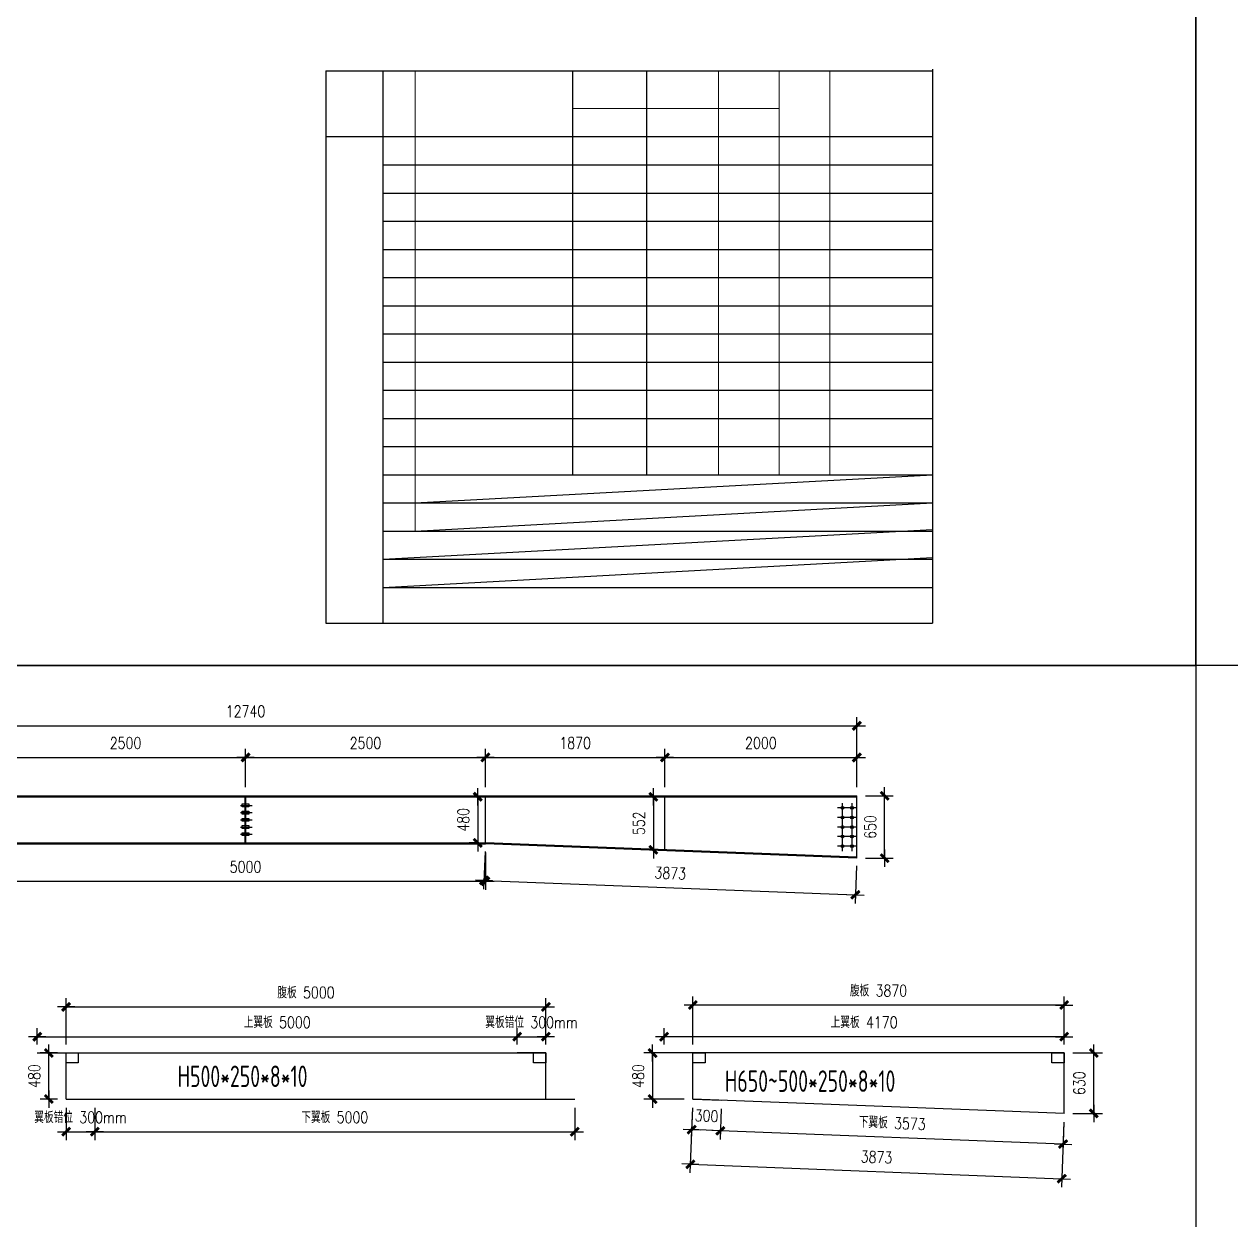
# Model space of a CAD drawing. Header units: millimetres. Extents: x 2287919 to 2522484, y -1845182 to -1736911.
# Drawn here: x 2492453 to 2505028, y -1818689 to -1806227 of the extents above; entities that cross this region are included whole.
import ezdxf

# ---------------------------------------------------------------- set-up
doc = ezdxf.new("R2010")
doc.units = ezdxf.units.MM
doc.header["$LTSCALE"] = 1000
doc.header["$PDMODE"] = 34
doc.layers.add('钢架', color=7, linetype='Continuous', lineweight=25)
doc.styles.add('DIM_FONT', font='simplex.shx', dxfattribs={"width": 0.8, "bigfont": 'hztxt.shx'})
doc.styles.add('TSSD_Label', font='Tssdeng.shx', dxfattribs={"width": 0.7, "bigfont": 'hztxt.shx'})
doc.dimstyles.new('WGH(1)', dxfattribs={"dimscale": 1.2, "dimtxt": 100, "dimasz": 0.5, "dimexe": 75, "dimexo": 75, "dimgap": 75, "dimtad": 1, "dimdec": 0, "dimzin": 0, "dimdsep": 46, "dimtxsty": 'DIM_FONT', "dimblk1": '_DIMX', "dimblk2": '_DIMX', "dimsah": 1, "dimcen": 0.09, "dimclrd": 3, "dimclre": 3, "dimclrt": 7, "dimadec": 0, "dimazin": 0, "dimtfac": 1, "dimtdec": 0, "dimtix": 1, "dimtmove": 2, "dimatfit": 3, "dimldrblk": '_DIMX', "dimfxl": 1, "dimtolj": 1, "dimtzin": 0, "dimarcsym": 0})

# ---------------------------------------------------------------- blocks, each defined once
blk = doc.blocks.new('_DIMX')
blk.add_line((-150, 0), (150, 0))
at = {"const_width": 50}
blk.add_lwpolyline([(-70, -70), (70, 70)], dxfattribs=at)
blk = doc.blocks.new('*D1273')
at = {"color": 3, "lineweight": -2}
for p, q in [((2492260, -1814180), (2492260, -1813780)), ((2492260.6, -1813870), (2494759.4, -1813870)), ((2494760, -1814180), (2494760, -1813780))]:
    blk.add_line(p, q, dxfattribs=at)
at = {"layer": 'Defpoints', "color": 0}
for p in [(2494760, -1813870), (2492260, -1814270), (2494760, -1814270)]:
    blk.add_point(p, dxfattribs=at)
at = {"color": 3, "lineweight": -2, "xscale": 0.6, "yscale": 0.6, "zscale": 0.6, "rotation": 180}
blk.add_blockref('_DIMX', (2492260, -1813870), dxfattribs=at)
at = {"color": 3, "lineweight": -2, "xscale": 0.6, "yscale": 0.6, "zscale": 0.6}
blk.add_blockref('_DIMX', (2494760, -1813870), dxfattribs=at)
at = {"color": 7, "insert": (2493510, -1813720), "char_height": 120, "attachment_point": 5, "style": 'DIM_FONT'}
blk.add_mtext('\\A1;2500', dxfattribs=at)
blk = doc.blocks.new('*D1274')
at = {"color": 3, "lineweight": -2}
for p, q in [((2494760, -1814180), (2494760, -1813780)), ((2494760.6, -1813870), (2497259.4, -1813870)), ((2497260, -1814180), (2497260, -1813780))]:
    blk.add_line(p, q, dxfattribs=at)
at = {"layer": 'Defpoints', "color": 0}
for p in [(2497260, -1813870), (2494760, -1814270), (2497260, -1814270)]:
    blk.add_point(p, dxfattribs=at)
at = {"color": 3, "lineweight": -2, "xscale": 0.6, "yscale": 0.6, "zscale": 0.6, "rotation": 180}
blk.add_blockref('_DIMX', (2494760, -1813870), dxfattribs=at)
at = {"color": 3, "lineweight": -2, "xscale": 0.6, "yscale": 0.6, "zscale": 0.6}
blk.add_blockref('_DIMX', (2497260, -1813870), dxfattribs=at)
at = {"color": 7, "insert": (2496010, -1813720), "char_height": 120, "attachment_point": 5, "style": 'DIM_FONT'}
blk.add_mtext('\\A1;2500', dxfattribs=at)
blk = doc.blocks.new('*D1275')
at = {"color": 3, "lineweight": -2}
for p, q in [((2497260, -1814180), (2497260, -1813780)), ((2497260.6, -1813870), (2499129.4, -1813870)), ((2499130, -1814180), (2499130, -1813780))]:
    blk.add_line(p, q, dxfattribs=at)
at = {"layer": 'Defpoints', "color": 0}
for p in [(2499130, -1813870), (2497260, -1814270), (2499130, -1814270)]:
    blk.add_point(p, dxfattribs=at)
at = {"color": 3, "lineweight": -2, "xscale": 0.6, "yscale": 0.6, "zscale": 0.6, "rotation": 180}
blk.add_blockref('_DIMX', (2497260, -1813870), dxfattribs=at)
at = {"color": 3, "lineweight": -2, "xscale": 0.6, "yscale": 0.6, "zscale": 0.6}
blk.add_blockref('_DIMX', (2499130, -1813870), dxfattribs=at)
at = {"color": 7, "insert": (2498195, -1813720), "char_height": 120, "attachment_point": 5, "style": 'DIM_FONT'}
blk.add_mtext('\\A1;1870', dxfattribs=at)
blk = doc.blocks.new('*D1276')
at = {"color": 3, "lineweight": -2}
for p, q in [((2499130, -1814180), (2499130, -1813780)), ((2499130.6, -1813870), (2501129.4, -1813870)), ((2501130, -1814180), (2501130, -1813780))]:
    blk.add_line(p, q, dxfattribs=at)
at = {"layer": 'Defpoints', "color": 0}
for p in [(2501130, -1813870), (2499130, -1814270), (2501130, -1814270)]:
    blk.add_point(p, dxfattribs=at)
at = {"color": 3, "lineweight": -2, "xscale": 0.6, "yscale": 0.6, "zscale": 0.6, "rotation": 180}
blk.add_blockref('_DIMX', (2499130, -1813870), dxfattribs=at)
at = {"color": 3, "lineweight": -2, "xscale": 0.6, "yscale": 0.6, "zscale": 0.6}
blk.add_blockref('_DIMX', (2501130, -1813870), dxfattribs=at)
at = {"color": 7, "insert": (2500130, -1813720), "char_height": 120, "attachment_point": 5, "style": 'DIM_FONT'}
blk.add_mtext('\\A1;2000', dxfattribs=at)
blk = doc.blocks.new('*D1277')
at = {"color": 3, "lineweight": -2}
for p, q in [((2488390, -1814180), (2488390, -1813450)), ((2501130, -1814180), (2501130, -1813450)), ((2488390.6, -1813540), (2501129.4, -1813540))]:
    blk.add_line(p, q, dxfattribs=at)
at = {"layer": 'Defpoints', "color": 0}
for p in [(2501130, -1813540), (2488390, -1814270), (2501130, -1814270)]:
    blk.add_point(p, dxfattribs=at)
at = {"color": 3, "lineweight": -2, "xscale": 0.6, "yscale": 0.6, "zscale": 0.6, "rotation": 180}
blk.add_blockref('_DIMX', (2488390, -1813540), dxfattribs=at)
at = {"color": 3, "lineweight": -2, "xscale": 0.6, "yscale": 0.6, "zscale": 0.6}
blk.add_blockref('_DIMX', (2501130, -1813540), dxfattribs=at)
at = {"color": 7, "insert": (2494760, -1813390), "char_height": 120, "attachment_point": 5, "style": 'DIM_FONT'}
blk.add_mtext('\\A1;12740', dxfattribs=at)
blk = doc.blocks.new('*D1279')
at = {"color": 3, "lineweight": -2}
for p, q in [((2501220, -1814270), (2501510, -1814270)), ((2501420, -1814919.4), (2501420, -1814270.6)), ((2501220, -1814920), (2501510, -1814920))]:
    blk.add_line(p, q, dxfattribs=at)
at = {"layer": 'Defpoints', "color": 0}
for p in [(2501130, -1814270), (2501420, -1814270), (2501130, -1814920)]:
    blk.add_point(p, dxfattribs=at)
at = {"color": 3, "lineweight": -2, "xscale": 0.6, "yscale": 0.6, "zscale": 0.6}
for p, rotation in [((2501420, -1814270), 90), ((2501420, -1814920), 270)]:
    blk.add_blockref('_DIMX', p, dxfattribs=dict(at, rotation=rotation))
at = {"color": 7, "insert": (2501270, -1814595), "char_height": 120, "attachment_point": 5, "rotation": 90, "style": 'DIM_FONT'}
blk.add_mtext('\\A1;650', dxfattribs=at)
blk = doc.blocks.new('*D1281')
at = {"color": 3, "lineweight": -2}
for p, q in [((2492260, -1814860), (2492260, -1815250)), ((2497260, -1814860), (2497260, -1815250)), ((2492260.6, -1815160), (2497259.4, -1815160))]:
    blk.add_line(p, q, dxfattribs=at)
at = {"layer": 'Defpoints', "color": 0}
for p in [(2492260, -1814770), (2497260, -1814770), (2497260, -1815160)]:
    blk.add_point(p, dxfattribs=at)
at = {"color": 3, "lineweight": -2, "xscale": 0.6, "yscale": 0.6, "zscale": 0.6, "rotation": 180}
blk.add_blockref('_DIMX', (2492260, -1815160), dxfattribs=at)
at = {"color": 3, "lineweight": -2, "xscale": 0.6, "yscale": 0.6, "zscale": 0.6}
blk.add_blockref('_DIMX', (2497260, -1815160), dxfattribs=at)
at = {"color": 7, "insert": (2494760, -1815010), "char_height": 120, "attachment_point": 5, "style": 'DIM_FONT'}
blk.add_mtext('\\A1;5000', dxfattribs=at)
blk = doc.blocks.new('*D1282')
at = {"color": 3, "lineweight": -2}
for p, q in [((2497257, -1814850), (2497241, -1815241)), ((2501127, -1815000), (2501111, -1815391)), ((2497245, -1815151), (2501114, -1815301))]:
    blk.add_line(p, q, dxfattribs=at)
at = {"layer": 'Defpoints', "color": 0}
for p in [(2497260, -1814760), (2501130, -1814910), (2501115, -1815301)]:
    blk.add_point(p, dxfattribs=at)
at = {"color": 3, "lineweight": -2, "xscale": 0.6, "yscale": 0.6, "zscale": 0.6}
for p, rotation in [((2497245, -1815151), 177.7803444468087), ((2501115, -1815301), 357.7803444468087)]:
    blk.add_blockref('_DIMX', p, dxfattribs=dict(at, rotation=rotation))
at = {"color": 7, "insert": (2499186, -1815076), "char_height": 120, "attachment_point": 5, "rotation": 357.7803, "style": 'DIM_FONT'}
blk.add_mtext('\\A1;3873', dxfattribs=at)
blk = doc.blocks.new('*D1285')
at = {"color": 3, "lineweight": -2}
for p, q in [((2497170, -1814280), (2497090, -1814280)), ((2497180, -1814280.6), (2497180, -1814759.4)), ((2497170, -1814760), (2497090, -1814760))]:
    blk.add_line(p, q, dxfattribs=at)
at = {"layer": 'Defpoints', "color": 0}
for p in [(2497260, -1814280), (2497180, -1814760), (2497260, -1814760)]:
    blk.add_point(p, dxfattribs=at)
at = {"color": 3, "lineweight": -2, "xscale": 0.6, "yscale": 0.6, "zscale": 0.6}
for p, rotation in [((2497180, -1814280), 90), ((2497180, -1814760), 270)]:
    blk.add_blockref('_DIMX', p, dxfattribs=dict(at, rotation=rotation))
at = {"color": 7, "insert": (2497030, -1814520), "char_height": 120, "attachment_point": 5, "rotation": 90, "style": 'DIM_FONT'}
blk.add_mtext('\\A1;480', dxfattribs=at)
blk = doc.blocks.new('*D1286')
at = {"color": 3, "lineweight": -2}
for p, q in [((2499040, -1814280), (2498920, -1814280)), ((2499010, -1814281), (2499010, -1814832)), ((2499040, -1814832), (2498920, -1814832))]:
    blk.add_line(p, q, dxfattribs=at)
at = {"layer": 'Defpoints', "color": 0}
for p in [(2499130, -1814280), (2499010, -1814832), (2499130, -1814832)]:
    blk.add_point(p, dxfattribs=at)
at = {"color": 3, "lineweight": -2, "xscale": 0.6, "yscale": 0.6, "zscale": 0.6}
for p, rotation in [((2499010, -1814280), 90), ((2499010, -1814832), 270)]:
    blk.add_blockref('_DIMX', p, dxfattribs=dict(at, rotation=rotation))
at = {"color": 7, "insert": (2498860, -1814556), "char_height": 120, "attachment_point": 5, "rotation": 90, "style": 'DIM_FONT'}
blk.add_mtext('\\A1;552', dxfattribs=at)
blk = doc.blocks.new('*D1294')
at = {"color": 3, "lineweight": -2}
for p, q in [((2503381, -1816950), (2503689, -1816950)), ((2503599, -1817579), (2503599, -1816951)), ((2503381, -1817580), (2503689, -1817580))]:
    blk.add_line(p, q, dxfattribs=at)
at = {"layer": 'Defpoints', "color": 0}
for p in [(2503291, -1816950), (2503599, -1816950), (2503291, -1817580)]:
    blk.add_point(p, dxfattribs=at)
at = {"color": 3, "lineweight": -2, "xscale": 0.6, "yscale": 0.6, "zscale": 0.6}
for p, rotation in [((2503599, -1816950), 90), ((2503599, -1817580), 270)]:
    blk.add_blockref('_DIMX', p, dxfattribs=dict(at, rotation=rotation))
at = {"color": 7, "insert": (2503449, -1817265), "char_height": 120, "attachment_point": 5, "rotation": 90, "style": 'DIM_FONT'}
blk.add_mtext('\\A1;630', dxfattribs=at)
blk = doc.blocks.new('*D1295')
at = {"color": 3, "lineweight": -2}
for p, q in [((2499420.94874, -1816860), (2499420.94874, -1816360)), ((2503290.94874, -1816860), (2503290.94874, -1816360)), ((2503290.34874, -1816450), (2499421.54874, -1816450))]:
    blk.add_line(p, q, dxfattribs=at)
at = {"layer": 'Defpoints', "color": 0}
for p in [(2499420.94874, -1816450), (2499420.94874, -1816950), (2503290.94874, -1816950)]:
    blk.add_point(p, dxfattribs=at)
at = {"color": 3, "lineweight": -2, "xscale": 0.6, "yscale": 0.6, "zscale": 0.6}
for p, rotation in [((2499420.94874, -1816450), 179.9999999999897), ((2503290.94874, -1816450), 359.9999999999897)]:
    blk.add_blockref('_DIMX', p, dxfattribs=dict(at, rotation=rotation))
at = {"color": 7, "insert": (2501355.94874, -1816300), "char_height": 120, "attachment_point": 5, "style": 'DIM_FONT'}
blk.add_mtext('\\A1;腹板 3870', dxfattribs=at)
blk = doc.blocks.new('*D1296')
at = {"color": 3, "lineweight": -2}
for p, q in [((2499417, -1817520), (2499391, -1818200)), ((2503287, -1817670), (2503261, -1818350)), ((2499395, -1818110), (2503264, -1818260))]:
    blk.add_line(p, q, dxfattribs=at)
at = {"layer": 'Defpoints', "color": 0}
for p in [(2499421, -1817430), (2503291, -1817580), (2503265, -1818260)]:
    blk.add_point(p, dxfattribs=at)
at = {"color": 3, "lineweight": -2, "xscale": 0.6, "yscale": 0.6, "zscale": 0.6}
for p, rotation in [((2499395, -1818110), 177.7804577829649), ((2503265, -1818260), 357.7804577829649)]:
    blk.add_blockref('_DIMX', p, dxfattribs=dict(at, rotation=rotation))
at = {"color": 7, "insert": (2501335, -1818035), "char_height": 120, "attachment_point": 5, "rotation": 357.7805, "style": 'DIM_FONT'}
blk.add_mtext('\\A1;3873', dxfattribs=at)
blk = doc.blocks.new('*D1293')
at = {"color": 3, "lineweight": -2}
for p, q in [((2499120.94874, -1816860), (2499120.94874, -1816690)), ((2503290.34874, -1816780), (2499121.54874, -1816780)), ((2503290.94874, -1816860), (2503290.94874, -1816690))]:
    blk.add_line(p, q, dxfattribs=at)
at = {"layer": 'Defpoints', "color": 0}
for p in [(2499120.94874, -1816780), (2499120.94874, -1816950), (2503290.94874, -1816950)]:
    blk.add_point(p, dxfattribs=at)
at = {"color": 3, "lineweight": -2, "xscale": 0.6, "yscale": 0.6, "zscale": 0.6, "rotation": 180}
blk.add_blockref('_DIMX', (2499120.94874, -1816780), dxfattribs=at)
at = {"color": 3, "lineweight": -2, "xscale": 0.6, "yscale": 0.6, "zscale": 0.6}
blk.add_blockref('_DIMX', (2503290.94874, -1816780), dxfattribs=at)
at = {"color": 7, "insert": (2501205.94874, -1816630), "char_height": 120, "attachment_point": 5, "style": 'DIM_FONT'}
blk.add_mtext('\\A1;上翼板 4170', dxfattribs=at)
blk = doc.blocks.new('*D1297')
at = {"color": 3, "lineweight": -2}
for p, q in [((2499331, -1816950), (2498912, -1816950)), ((2499002, -1816951), (2499002, -1817429)), ((2499331, -1817430), (2498912, -1817430))]:
    blk.add_line(p, q, dxfattribs=at)
at = {"layer": 'Defpoints', "color": 0}
for p in [(2499421, -1816950), (2499002, -1817430), (2499421, -1817430)]:
    blk.add_point(p, dxfattribs=at)
at = {"color": 3, "lineweight": -2, "xscale": 0.6, "yscale": 0.6, "zscale": 0.6}
for p, rotation in [((2499002, -1816950), 90), ((2499002, -1817430), 270)]:
    blk.add_blockref('_DIMX', p, dxfattribs=dict(at, rotation=rotation))
at = {"color": 7, "insert": (2498852, -1817190), "char_height": 120, "attachment_point": 5, "rotation": 90, "style": 'DIM_FONT'}
blk.add_mtext('\\A1;480', dxfattribs=at)
blk = doc.blocks.new('*D1298')
at = {"color": 3, "lineweight": -2}
for p, q in [((2499717, -1817532), (2499705, -1817851)), ((2503278, -1817899), (2499709, -1817761)), ((2503287, -1817670), (2503275, -1817989))]:
    blk.add_line(p, q, dxfattribs=at)
at = {"layer": 'Defpoints', "color": 0}
for p in [(2499721, -1817442), (2503291, -1817580), (2499708, -1817761)]:
    blk.add_point(p, dxfattribs=at)
at = {"color": 3, "lineweight": -2, "xscale": 0.6, "yscale": 0.6, "zscale": 0.6}
for p, rotation in [((2499708, -1817761), 177.7804577829624), ((2503279, -1817899), 357.7804577829624)]:
    blk.add_blockref('_DIMX', p, dxfattribs=dict(at, rotation=rotation))
at = {"color": 7, "insert": (2501499, -1817680), "char_height": 120, "attachment_point": 5, "rotation": 357.7805, "style": 'DIM_FONT'}
blk.add_mtext('\\A1;下翼板 3573', dxfattribs=at)
blk = doc.blocks.new('*D1299')
at = {"color": 3, "lineweight": -2}
for p, q in [((2499417, -1817520), (2499405, -1817839)), ((2499717, -1817532), (2499705, -1817851)), ((2499408, -1817749), (2499407, -1817749)), ((2499708, -1817761), (2499409, -1817749)), ((2499709, -1817761), (2499710, -1817761))]:
    blk.add_line(p, q, dxfattribs=at)
at = {"layer": 'Defpoints', "color": 0}
for p in [(2499421, -1817430), (2499721, -1817442), (2499409, -1817749)]:
    blk.add_point(p, dxfattribs=at)
at = {"color": 3, "lineweight": -2, "xscale": 0.6, "yscale": 0.6, "zscale": 0.6}
for p, rotation in [((2499409, -1817749), 357.7804577830008), ((2499708, -1817761), 177.7804577830008)]:
    blk.add_blockref('_DIMX', p, dxfattribs=dict(at, rotation=rotation))
at = {"color": 7, "insert": (2499564, -1817605), "char_height": 120, "attachment_point": 5, "rotation": 357.7805, "style": 'DIM_FONT'}
blk.add_mtext('\\A1;300', dxfattribs=at)
blk = doc.blocks.new('*D1300')
at = {"color": 3, "lineweight": -2}
for p, q in [((2492800, -1816950), (2492620, -1816950)), ((2492710, -1817429.4), (2492710, -1816950.6)), ((2492800, -1817430), (2492620, -1817430))]:
    blk.add_line(p, q, dxfattribs=at)
at = {"layer": 'Defpoints', "color": 0}
for p in [(2492710, -1816950), (2492890, -1816950), (2492890, -1817430)]:
    blk.add_point(p, dxfattribs=at)
at = {"color": 3, "lineweight": -2, "xscale": 0.6, "yscale": 0.6, "zscale": 0.6}
for p, rotation in [((2492710, -1816950), 90), ((2492710, -1817430), 270)]:
    blk.add_blockref('_DIMX', p, dxfattribs=dict(at, rotation=rotation))
at = {"color": 7, "insert": (2492560, -1817190), "char_height": 120, "attachment_point": 5, "rotation": 90, "style": 'DIM_FONT'}
blk.add_mtext('\\A1;480', dxfattribs=at)
blk = doc.blocks.new('*D1301')
at = {"color": 3, "lineweight": -2}
for p, q in [((2492590, -1816860), (2492590, -1816690)), ((2492590.6, -1816780), (2497589.4, -1816780)), ((2497590, -1816860), (2497590, -1816690))]:
    blk.add_line(p, q, dxfattribs=at)
at = {"layer": 'Defpoints', "color": 0}
for p in [(2497590, -1816780), (2492590, -1816950), (2497590, -1816950)]:
    blk.add_point(p, dxfattribs=at)
at = {"color": 3, "lineweight": -2, "xscale": 0.6, "yscale": 0.6, "zscale": 0.6, "rotation": 180}
blk.add_blockref('_DIMX', (2492590, -1816780), dxfattribs=at)
at = {"color": 3, "lineweight": -2, "xscale": 0.6, "yscale": 0.6, "zscale": 0.6}
blk.add_blockref('_DIMX', (2497590, -1816780), dxfattribs=at)
at = {"color": 7, "insert": (2495090, -1816630), "char_height": 120, "attachment_point": 5, "style": 'DIM_FONT'}
blk.add_mtext('\\A1;上翼板 5000', dxfattribs=at)
blk = doc.blocks.new('*D1302')
at = {"color": 3, "lineweight": -2}
for p, q in [((2497589.4, -1816780), (2497588.8, -1816780)), ((2497590, -1816860), (2497590, -1816690)), ((2497590, -1816780), (2497890, -1816780)), ((2497890, -1816860), (2497890, -1816690)), ((2497890.6, -1816780), (2497891.2, -1816780))]:
    blk.add_line(p, q, dxfattribs=at)
at = {"layer": 'Defpoints', "color": 0}
for p in [(2497890, -1816780), (2497590, -1816950), (2497890, -1816950)]:
    blk.add_point(p, dxfattribs=at)
at = {"color": 3, "lineweight": -2, "xscale": 0.6, "yscale": 0.6, "zscale": 0.6}
blk.add_blockref('_DIMX', (2497590, -1816780), dxfattribs=at)
at = {"color": 3, "lineweight": -2, "xscale": 0.6, "yscale": 0.6, "zscale": 0.6, "rotation": 180}
blk.add_blockref('_DIMX', (2497890, -1816780), dxfattribs=at)
at = {"color": 7, "insert": (2497740, -1816630), "char_height": 120, "attachment_point": 5, "style": 'DIM_FONT'}
blk.add_mtext('\\A1;翼板错位 300mm', dxfattribs=at)
blk = doc.blocks.new('*D1303')
at = {"color": 3, "lineweight": -2}
for p, q in [((2492890, -1816860), (2492890, -1816380)), ((2497890, -1816860), (2497890, -1816380)), ((2492890.6, -1816470), (2497889.4, -1816470))]:
    blk.add_line(p, q, dxfattribs=at)
at = {"layer": 'Defpoints', "color": 0}
for p in [(2497890, -1816470), (2492890, -1816950), (2497890, -1816950)]:
    blk.add_point(p, dxfattribs=at)
at = {"color": 3, "lineweight": -2, "xscale": 0.6, "yscale": 0.6, "zscale": 0.6, "rotation": 180}
blk.add_blockref('_DIMX', (2492890, -1816470), dxfattribs=at)
at = {"color": 3, "lineweight": -2, "xscale": 0.6, "yscale": 0.6, "zscale": 0.6}
blk.add_blockref('_DIMX', (2497890, -1816470), dxfattribs=at)
at = {"color": 7, "insert": (2495390, -1816320), "char_height": 120, "attachment_point": 5, "style": 'DIM_FONT'}
blk.add_mtext('\\A1;腹板 5000', dxfattribs=at)
blk = doc.blocks.new('*D1304')
at = {"color": 3, "lineweight": -2}
for p, q in [((2492890, -1817520), (2492890, -1817860)), ((2493190, -1817520), (2493190, -1817860)), ((2492889.4, -1817770), (2492888.8, -1817770)), ((2492890, -1817770), (2493190, -1817770)), ((2493190.6, -1817770), (2493191.2, -1817770))]:
    blk.add_line(p, q, dxfattribs=at)
at = {"layer": 'Defpoints', "color": 0}
for p in [(2492890, -1817430), (2493190, -1817430), (2493190, -1817770)]:
    blk.add_point(p, dxfattribs=at)
at = {"color": 3, "lineweight": -2, "xscale": 0.6, "yscale": 0.6, "zscale": 0.6}
blk.add_blockref('_DIMX', (2492890, -1817770), dxfattribs=at)
at = {"color": 3, "lineweight": -2, "xscale": 0.6, "yscale": 0.6, "zscale": 0.6, "rotation": 180}
blk.add_blockref('_DIMX', (2493190, -1817770), dxfattribs=at)
at = {"color": 7, "insert": (2493040, -1817620), "char_height": 120, "attachment_point": 5, "style": 'DIM_FONT'}
blk.add_mtext('\\A1;翼板错位 300mm', dxfattribs=at)
blk = doc.blocks.new('*D1305')
at = {"color": 3, "lineweight": -2}
for p, q in [((2493190, -1817520), (2493190, -1817860)), ((2498190, -1817520), (2498190, -1817860)), ((2493190.6, -1817770), (2498189.4, -1817770))]:
    blk.add_line(p, q, dxfattribs=at)
at = {"layer": 'Defpoints', "color": 0}
for p in [(2493190, -1817430), (2498190, -1817430), (2498190, -1817770)]:
    blk.add_point(p, dxfattribs=at)
at = {"color": 3, "lineweight": -2, "xscale": 0.6, "yscale": 0.6, "zscale": 0.6, "rotation": 180}
blk.add_blockref('_DIMX', (2493190, -1817770), dxfattribs=at)
at = {"color": 3, "lineweight": -2, "xscale": 0.6, "yscale": 0.6, "zscale": 0.6}
blk.add_blockref('_DIMX', (2498190, -1817770), dxfattribs=at)
at = {"color": 7, "insert": (2495690, -1817620), "char_height": 120, "attachment_point": 5, "style": 'DIM_FONT'}
blk.add_mtext('\\A1;下翼板 5000', dxfattribs=at)

msp = doc.modelspace()

# ---------------------------------------------------------------- linework, layer by layer
at = {"color": 1}
for p, q in [((2495596.9, -1806714.5), (2495596.9, -1812470)), ((2496193.2, -1812470), (2496193.2, -1806714.5)), ((2497890, -1816950), (2497590, -1816950)), ((2492890, -1817430), (2493190, -1817430)), ((2499420.9, -1817430), (2499720.7, -1817441.6))]:
    msp.add_line(p, q, dxfattribs=at)
for p, q in [((2495596.9, -1806714.5), (2501920, -1806714.5)), ((2498166.8, -1806714.5), (2498166.8, -1810924.2)), ((2498939.7, -1806714.5), (2498939.7, -1810924.2)), ((2501920, -1806696.4), (2501920, -1812470)), ((2495596.9, -1807398), (2501920, -1807398)), ((2496193.2, -1807694.6), (2501920, -1807694.6)), ((2496193.2, -1807988.2), (2501920, -1807988.2)), ((2496193.2, -1808281.8), (2501920, -1808281.8)), ((2496193.2, -1808575.4), (2501920, -1808575.4)), ((2496193.2, -1808869), (2501920, -1808869)), ((2496193.2, -1809162.6), (2501920, -1809162.6)), ((2496193.2, -1809456.2), (2501920, -1809456.2)), ((2496193.2, -1809749.8), (2501920, -1809749.8)), ((2496193.2, -1810043.4), (2501920, -1810043.4)), ((2496193.2, -1810337), (2501920, -1810337)), ((2496193.2, -1810630.6), (2501920, -1810630.6)), ((2496193.2, -1810924.2), (2501920, -1810924.2)), ((2496526, -1811217.4), (2501920, -1810924.2)), ((2496193.2, -1811217.8), (2501920, -1811217.8)), ((2496526, -1811511), (2501920, -1811217.8)), ((2496193.2, -1811804.8), (2501920, -1811492.9)), ((2496193.2, -1811511.4), (2501920, -1811511.4)), ((2496193.2, -1812098.6), (2501920, -1811786.6)), ((2496193.2, -1811805), (2501920, -1811805)), ((2496193.2, -1812098.6), (2501920, -1812098.6)), ((2495596.9, -1812470), (2501920, -1812470)), ((2488390, -1814270), (2501130, -1814270)), ((2488390, -1814280), (2501130, -1814280)), ((2494706.5, -1814370), (2494830.1, -1814370)), ((2494756, -1814270), (2494764, -1814270)), ((2497260, -1814770), (2497260, -1814270)), ((2499130, -1814842.5), (2499130, -1814270)), ((2501130, -1814395), (2500930, -1814395)), ((2500980, -1814845), (2500980, -1814345)), ((2501080, -1814845), (2501080, -1814345)), ((2501130, -1814920), (2501130, -1814270)), ((2501130, -1814920), (2501130, -1814270)), ((2494706.5, -1814445), (2494830.1, -1814445)), ((2494706.5, -1814520), (2494830.1, -1814520)), ((2494752.1, -1814445), (2494767.9, -1814445)), ((2494752.1, -1814520), (2494767.9, -1814520)), ((2501130, -1814495), (2500930, -1814495)), ((2494706.5, -1814595), (2494830.1, -1814595)), ((2494752.1, -1814595), (2494767.9, -1814595)), ((2501130, -1814595), (2500930, -1814595)), ((2492260, -1814760), (2497260, -1814760)), ((2492260, -1814770), (2497260, -1814770)), ((2494706.5, -1814670), (2494830.1, -1814670)), ((2494752.1, -1814670), (2494767.9, -1814670)), ((2501130, -1814910), (2497260, -1814760)), ((2501130, -1814920), (2497260, -1814770)), ((2501130, -1814695), (2500930, -1814695)), ((2501130, -1814795), (2500930, -1814795)), ((2492590, -1816950), (2497890, -1816950)), ((2492890, -1817430), (2492890, -1816950)), ((2497890, -1817430), (2497890, -1816950)), ((2503290.9, -1816950), (2499120.9, -1816950)), ((2499420.9, -1817430), (2499420.9, -1816950)), ((2503290.9, -1817580), (2503290.9, -1816950)), ((2492890, -1817430), (2497890, -1817430)), ((2497890, -1817430), (2498190, -1817430)), ((2503290.9, -1817580), (2499420.9, -1817430))]:
    msp.add_line(p, q)
at = {"color": 2}
for p, q in [((2494756, -1814770), (2494756, -1814270)), ((2494760, -1814770), (2494760, -1814270)), ((2494764, -1814770), (2494764, -1814270))]:
    msp.add_line(p, q, dxfattribs=at)
for points in [[(2486843.9, -1800312), (2504663.9, -1800312), (2504663.9, -1812912), (2486843.9, -1812912)], [(2504663.9, -1800312), (2522483.9, -1800312), (2522483.9, -1812912), (2504663.9, -1812912)], [(2486843.9, -1812912), (2504663.9, -1812912), (2504663.9, -1825512), (2486843.9, -1825512)], [(2494725.1, -1814354.8), (2494795.1, -1814354.8), (2494795.1, -1814384.5), (2494725.1, -1814384.5)], [(2494725.1, -1814429.8), (2494795.1, -1814429.8), (2494795.1, -1814459.5), (2494725.1, -1814459.5)], [(2494725.1, -1814504.8), (2494795.1, -1814504.8), (2494795.1, -1814534.5), (2494725.1, -1814534.5)], [(2494725.1, -1814579.8), (2494795.1, -1814579.8), (2494795.1, -1814609.5), (2494725.1, -1814609.5)], [(2494725.1, -1814654.8), (2494795.1, -1814654.8), (2494795.1, -1814684.5), (2494725.1, -1814684.5)], [(2492890, -1816950), (2493017.6, -1816950), (2493017.6, -1817053.4), (2492890, -1817053.4)], [(2497762.4, -1816950), (2497890, -1816950), (2497890, -1817053.4), (2497762.4, -1817053.4)], [(2499420.9, -1816950), (2499548.5, -1816950), (2499548.5, -1817053.4), (2499420.9, -1817053.4)], [(2503163.4, -1816950), (2503290.9, -1816950), (2503290.9, -1817053.4), (2503163.4, -1817053.4)]]:
    msp.add_lwpolyline(points, close=True)
for centre in [(2500980, -1814395), (2501080, -1814395), (2500980, -1814495), (2501080, -1814495), (2500980, -1814595), (2501080, -1814595), (2500980, -1814695), (2501080, -1814695), (2500980, -1814795), (2501080, -1814795)]:
    msp.add_circle(centre, 15)
at = {"layer": '钢架', "lineweight": 13}
for p, q in [((2496526, -1806714.5), (2496526, -1811511)), ((2499687.2, -1806714.5), (2499687.2, -1810924.2)), ((2500320.8, -1806714.5), (2500320.8, -1810924.2)), ((2500849, -1806714.5), (2500849, -1810924.2)), ((2498166.8, -1807105.1), (2500320.8, -1807105.1)), ((2495596.9, -1807398), (2496193.2, -1807396.3))]:
    msp.add_line(p, q, dxfattribs=at)

# ---------------------------------------------------------------- texts
at = {"color": 0, "style": 'TSSD_Label', "width": 0.7}
for s, p in [('H500*250*8*10', (2494052.2, -1817305.1)), ('H650~500*250*8*10', (2499755.2, -1817355.1))]:
    msp.add_text(s, height=224.347, dxfattribs=at).set_placement(p)

# ---------------------------------------------------------------- dimensions: what is measured, and where the dimension line sits
for p1, p2, distance, picture, middle in [((2488390, -1814270), (2501130, -1814270), 730, '*D1277', (2494760, -1813390)), ((2501130, -1814920), (2501130, -1814270), -290, '*D1279', (2501270, -1814595)), ((2492260, -1814770), (2497260, -1814770), -390, '*D1281', (2494760, -1815010)), ((2497260, -1814760), (2501130, -1814910), -391.1, '*D1282', (2499185.7, -1815075.9))]:
    dim = msp.add_aligned_dim(p1=p1, p2=p2, distance=distance, dimstyle='WGH(1)')
    dim.commit()
    dim.dimension.update_dxf_attribs({"geometry": picture, "text_midpoint": middle})
for base, p1, p2, picture, middle in [((2494760, -1813870), (2492260, -1814270), (2494760, -1814270), '*D1273', (2493510, -1813720)), ((2497260, -1813870), (2494760, -1814270), (2497260, -1814270), '*D1274', (2496010, -1813720)), ((2499130, -1813870), (2497260, -1814270), (2499130, -1814270), '*D1275', (2498195, -1813720)), ((2501130, -1813870), (2499130, -1814270), (2501130, -1814270), '*D1276', (2500130, -1813720))]:
    dim = msp.add_linear_dim(base=base, p1=p1, p2=p2, dimstyle='WGH(1)')
    dim.commit()
    dim.dimension.update_dxf_attribs({"geometry": picture, "text_midpoint": middle})
for base, p1, p2, picture, middle in [((2497180, -1814760), (2497260, -1814280), (2497260, -1814760), '*D1285', (2497030, -1814520)), ((2499010, -1814832.4665), (2499130, -1814280), (2499130, -1814832.4665), '*D1286', (2498860, -1814556.2332))]:
    dim = msp.add_linear_dim(base=base, p1=p1, p2=p2, angle=90, dimstyle='WGH(1)')
    dim.commit()
    dim.dimension.update_dxf_attribs({"geometry": picture, "text_midpoint": middle})
at = {"color": 1}
for p1, p2, distance, text, picture, middle in [((2492890, -1816950), (2497890, -1816950), 480, '腹板 5000', '*D1303', (2495390, -1816320)), ((2503290.9, -1816950), (2499420.9, -1816950), -500, '腹板 3870', '*D1295', (2501355.9, -1816300)), ((2503290.9, -1816950), (2499120.9, -1816950), -170, '上翼板 4170', '*D1293', (2501205.9, -1816630)), ((2503290.9, -1817580), (2499720.7, -1817441.6), 319.2, '下翼板 3573', '*D1298', (2501499.3, -1817679.9))]:
    dim = msp.add_aligned_dim(p1=p1, p2=p2, distance=distance, text=text, dimstyle='WGH(1)', dxfattribs=at)
    dim.commit()
    dim.dimension.update_dxf_attribs({"geometry": picture, "text_midpoint": middle})
for base, p1, p2, text, picture, middle in [((2497590, -1816780), (2492590, -1816950), (2497590, -1816950), '上翼板 5000', '*D1301', (2495090, -1816630)), ((2497890, -1816780), (2497590, -1816950), (2497890, -1816950), '翼板错位 300mm', '*D1302', (2497740, -1816630)), ((2493190, -1817770), (2492890, -1817430), (2493190, -1817430), '翼板错位 300mm', '*D1304', (2493040, -1817620)), ((2498190, -1817770), (2493190, -1817430), (2498190, -1817430), '下翼板 5000', '*D1305', (2495690, -1817620))]:
    dim = msp.add_linear_dim(base=base, p1=p1, p2=p2, text=text, dimstyle='WGH(1)', dxfattribs=at)
    dim.commit()
    dim.dimension.update_dxf_attribs({"geometry": picture, "text_midpoint": middle})
for p1, p2, distance, picture, middle in [((2492890, -1817430), (2492890, -1816950), 180, '*D1300', (2492560, -1817190)), ((2499420.9, -1816950), (2499420.9, -1817430), -419.1, '*D1297', (2498851.9, -1817190)), ((2503290.9, -1817580), (2503290.9, -1816950), -307.6, '*D1294', (2503448.5, -1817265)), ((2499420.9, -1817430), (2503290.9, -1817580), -680.1, '*D1296', (2501335.4, -1818034.7))]:
    dim = msp.add_aligned_dim(p1=p1, p2=p2, distance=distance, dimstyle='WGH(1)', dxfattribs=at)
    dim.commit()
    dim.dimension.update_dxf_attribs({"geometry": picture, "text_midpoint": middle})
dim = msp.add_linear_dim(base=(2499408.6, -1817749), p1=(2499720.7, -1817441.6), p2=(2499420.9, -1817430), angle=357.78046, dimstyle='WGH(1)', dxfattribs=at)
dim.commit()
dim.dimension.update_dxf_attribs({"geometry": '*D1299', "text_midpoint": (2499564.3, -1817604.9)})

doc.saveas('drawing.dxf')
